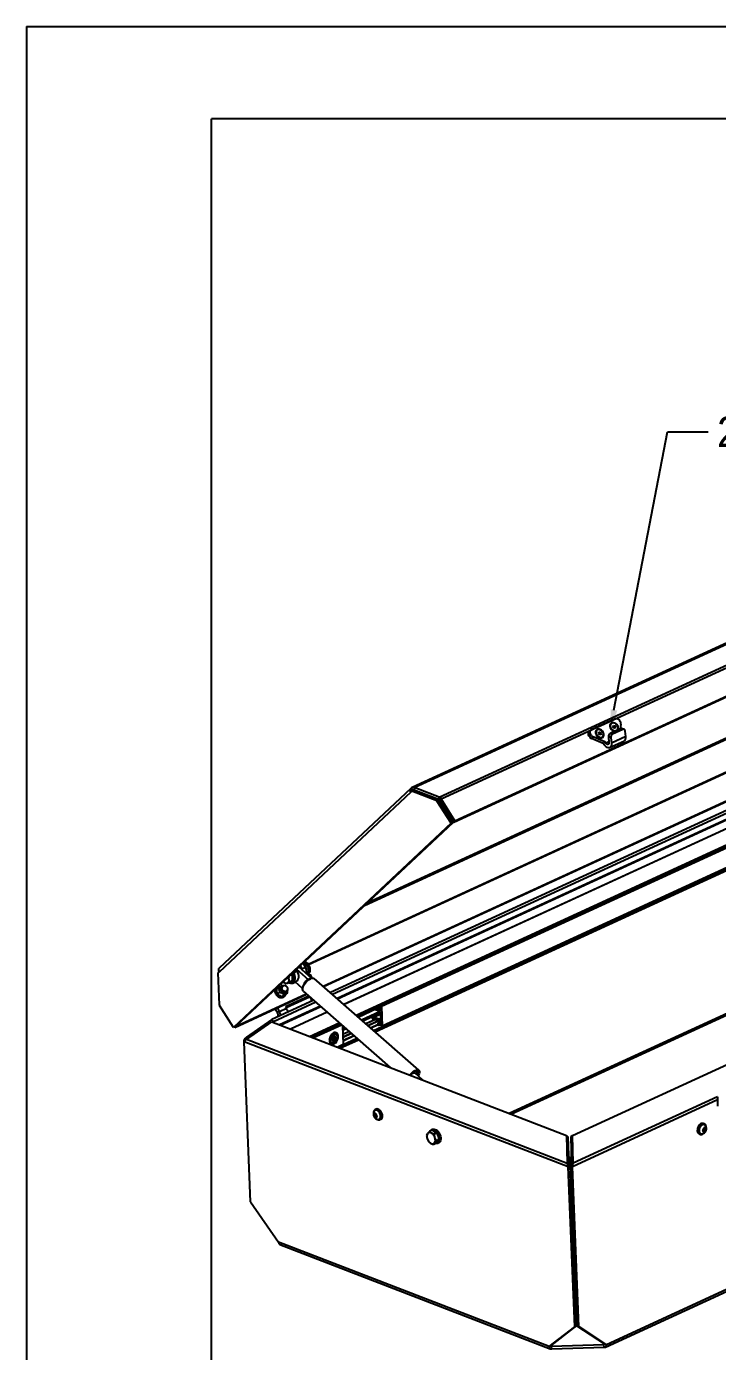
# Model space of a CAD drawing. Extents: x 0 to 7419, y -673 to 3042.
# Drawn here: x 0 to 747, y 1537 to 2970 of the extents above; entities that cross this region are included whole.
import ezdxf
from ezdxf import colors
from ezdxf.entities.mleader import LeaderData, LeaderLine
from ezdxf.math import Vec2, Vec3

# ---------------------------------------------------------------- set-up
doc = ezdxf.new("R2010")
doc.units = 0
doc.header["$LTSCALE"] = 10
doc.layers.get('0').update_dxf_attribs({"linetype": 'CONTINUOUS'})

msp = doc.modelspace()

# ---------------------------------------------------------------- linework, layer by layer
at = {"color": 7, "linetype": 'Continuous'}
for p, q in [((0, 2970), (4200, 2970)), ((0, 2970), (0, 0)), ((4100, 2870), (200, 2870)), ((200, 100), (200, 2870)), ((1958.3, 2855.6), (417, 2147.1)), ((419.2, 2147.1), (1960.6, 2855.6)), ((446.4, 2136.6), (1987.8, 2845.1)), ((448.5, 2134.7), (1989.8, 2843.3)), ((462, 2109.8), (2003.4, 2818.3)), ((463.4, 2111.1), (2004.8, 2819.6)), ((320.7, 1932.3), (1768, 2597.6)), ((321.2, 1931.9), (1766.5, 2596.2)), ((1776.3, 2590.8), (328.7, 1925.3)), ((1777.9, 2588.3), (331.1, 1923.2)), ((1780.5, 2573.1), (343.3, 1912.5)), ((358.2, 1899.4), (1780.8, 2553.4)), ((377.1, 1882.8), (1781.8, 2528.5)), ((1677.1, 2504.7), (384, 1910.3)), ((384.6, 1888.7), (1677.8, 2483.1)), ((1678, 2483.6), (384.8, 1889.2)), ((590.4, 1770.9), (2101.2, 2465.4)), ((636.8, 2221.3), (610.7, 2209.3)), ((626.1, 1542.1), (2111.4, 2224.8)), ((2112.5, 2227.4), (627.3, 1544.6)), ((610.1, 2208.9), (608.3, 2207.2)), ((616.7, 2209), (616.5, 2208.8)), ((618.5, 2205.7), (619.1, 2206.9)), ((619.1, 2206.9), (620.6, 2206.8)), ((619.5, 2205.7), (620.6, 2206.8)), ((620.6, 2206.8), (621.5, 2205.3)), ((642.4, 2210.8), (631.1, 2205.6)), ((632.2, 2216.1), (632, 2215.9)), ((645.1, 2210), (633.8, 2204.8)), ((634, 2213.1), (634.7, 2214.1)), ((634.7, 2211.6), (634, 2213.1)), ((634, 2213), (634.4, 2212.9)), ((634.4, 2212.9), (635.2, 2212.7)), ((634.7, 2214.1), (636.3, 2213.7)), ((636.2, 2211.1), (634.7, 2211.6)), ((635.2, 2212.7), (636.3, 2213.7)), ((635.2, 2212.7), (635.5, 2211.9)), ((635.5, 2211.9), (635.9, 2211.2)), ((636, 2211.2), (637, 2212.2)), ((637, 2212.2), (636.2, 2211.1)), ((636.3, 2213.7), (637, 2212.2)), ((638.8, 2209.1), (638.8, 2209.1)), ((642.2, 2218.3), (641.7, 2219.2)), ((642.9, 2215.6), (642.2, 2210.7)), ((645.1, 2210), (642.4, 2210.8)), ((646.2, 2210.1), (643.5, 2210.9)), ((648.1, 2202.1), (647.5, 2208.2)), ((610, 2204.7), (608.2, 2202.9)), ((608.8, 2202.1), (608.2, 2202.9)), ((608.8, 2202.1), (610.6, 2203.8)), ((610.6, 2203.8), (610, 2204.7)), ((612.9, 2201.8), (611.1, 2200.1)), ((623.8, 2194.8), (611.1, 2200.1)), ((625.6, 2196.5), (612.9, 2201.8)), ((619.5, 2204.3), (618.5, 2205.7)), ((618.6, 2205.8), (618.7, 2205.8)), ((618.7, 2205.8), (618.6, 2205.8)), ((618.7, 2205.8), (619.5, 2205.7)), ((619.5, 2205.7), (620, 2205)), ((621, 2204.1), (619.5, 2204.3)), ((620, 2205), (620.4, 2204.3)), ((620.4, 2204.3), (621.5, 2205.3)), ((620.4, 2204.3), (620.4, 2204.2)), ((621.5, 2205.3), (621, 2204.1)), ((623.1, 2201.8), (623.3, 2202)), ((625.6, 2196.5), (623.8, 2194.8)), ((624.7, 2193.3), (623.8, 2194.8)), ((626.6, 2195), (625.6, 2196.5)), ((632, 2201.1), (629.3, 2201.8)), ((629.3, 2201.8), (629.9, 2195.8)), ((630.7, 2190.2), (646.2, 2197.3)), ((631.1, 2205.6), (633.8, 2204.8)), ((632, 2201.1), (632.7, 2195)), ((648.1, 2202.1), (632.7, 2195)), ((415.6, 2142), (208.3, 1947.6)), ((415.7, 2146.2), (208.4, 1951.8)), ((416.7, 2143), (415.6, 2142)), ((417.9, 2144.1), (416.3, 2146.6)), ((416.7, 2143), (418.8, 2144)), ((443.7, 2132.6), (416.7, 2143)), ((445.8, 2133.5), (418.8, 2144)), ((419.2, 2147.1), (419.4, 2144.4)), ((446.4, 2136.6), (419.2, 2147.1)), ((446.5, 2133.9), (419.4, 2144.4)), ((446.5, 2133.9), (446.4, 2136.6)), ((443.7, 2132.6), (445.8, 2133.5)), ((444.2, 2132.1), (446.4, 2133.1)), ((459.2, 2108.5), (444.2, 2132.1)), ((461.3, 2109.4), (446.4, 2133.1)), ((448.5, 2134.7), (447.1, 2133.4)), ((462, 2109.8), (447.1, 2133.4)), ((463.4, 2111.1), (448.5, 2134.7)), ((459.2, 2108.5), (223.8, 1887.7)), ((461.3, 2109.4), (225.9, 1888.7)), ((459.2, 2108.5), (461.3, 2109.4)), ((463.4, 2111.1), (462, 2109.8)), ((289, 1946.9), (292.8, 1948.7)), ((291.9, 1950.6), (304.6, 1939.5)), ((292.8, 1948.7), (291.9, 1950.6)), ((294.5, 1953.1), (308.1, 1941.1)), ((296, 1954.4), (297.8, 1951)), ((297.8, 1951), (301.6, 1952.8)), ((297.8, 1951), (298.3, 1949.7)), ((301.6, 1952.8), (299.2, 1957.4)), ((303.1, 1955.3), (300.9, 1957)), ((301.4, 1954.5), (301, 1954.7)), ((301.4, 1954.5), (303.1, 1955.3)), ((207.2, 1946.6), (208.3, 1947.6)), ((208.6, 1912.1), (207.2, 1946.6)), ((207.9, 1948.3), (208, 1947.3)), ((277.5, 1937.1), (280, 1935)), ((280, 1935), (281.8, 1935.6)), ((287.1, 1944.8), (284.3, 1943.5)), ((287.3, 1938), (284.4, 1936.6)), ((286.4, 1945.5), (287.1, 1944.8)), ((286.4, 1936.1), (287.5, 1936.6)), ((286.5, 1945.5), (286.7, 1945.2)), ((287.1, 1944.8), (287.2, 1941.4)), ((287.2, 1941.4), (287.3, 1938)), ((287.9, 1935.7), (291.8, 1937.5)), ((289, 1946.9), (288.6, 1947.5)), ((298.6, 1929.8), (290.5, 1936.9)), ((303.4, 1945.3), (304.3, 1946.4)), ((303.6, 1947.5), (305.4, 1948.3)), ((303.8, 1945.7), (304.7, 1946.1)), ((308.1, 1941.1), (304.6, 1939.5)), ((424.3, 1841.4), (311.3, 1940.6)), ((225.2, 1887.7), (303.1, 1923.5)), ((226.6, 1889), (302.6, 1924)), ((270.9, 1930), (270.1, 1929.3)), ((272.6, 1930.8), (270.6, 1929)), ((273.5, 1925.7), (271.5, 1923.8)), ((272.6, 1930.8), (272.9, 1929.8)), ((273.4, 1926.9), (273.5, 1925.7)), ((273.5, 1925.7), (274.6, 1925.2)), ((276.4, 1933), (275.7, 1932.7)), ((277.1, 1932.8), (275.8, 1932.7)), ((276.7, 1932), (276.2, 1931.6)), ((278.3, 1922.7), (276.3, 1920.8)), ((276.9, 1932.8), (276.4, 1933)), ((277.4, 1923.4), (278.3, 1922.7)), ((278.3, 1920.6), (279.1, 1921.3)), ((282.1, 1924.9), (280.2, 1923)), ((305.5, 1921.4), (280.2, 1909.8)), ((280.7, 1909.1), (306.2, 1920.8)), ((281, 1926.4), (281.5, 1926.9)), ((281.5, 1924.6), (282.1, 1924.9)), ((282.1, 1926), (282.3, 1927.3)), ((282.1, 1924.9), (282.1, 1926.1)), ((299.3, 1926.9), (393.4, 1844.2)), ((306.8, 1920.3), (307.5, 1919.2)), ((223.8, 1887.7), (208.8, 1911.4)), ((310.6, 1917), (265.5, 1896.3)), ((313, 1914.9), (267.1, 1893.8)), ((269, 1907.8), (269.4, 1906.9)), ((269.4, 1906.9), (271.3, 1908.7)), ((271.3, 1908.7), (271.2, 1908.9)), ((281.3, 1908.1), (273.5, 1904.5)), ((280.2, 1909.8), (281.3, 1908.1)), ((358.7, 1898.9), (379.4, 1908.4)), ((383, 1904.4), (376.2, 1907)), ((378.1, 1907.9), (378.2, 1907.6)), ((378.8, 1907.9), (378.2, 1907.6)), ((378.2, 1907.6), (378.9, 1907.3)), ((378.9, 1907.3), (378.8, 1908.2)), ((382.8, 1908.2), (379.9, 1906.9)), ((379.9, 1907.8), (379.9, 1906.9)), ((379.9, 1906.9), (382.9, 1905.7)), ((382.8, 1908.9), (380.6, 1909.7)), ((382.4, 1910.5), (382.9, 1910.3)), ((382.9, 1905.7), (382.8, 1908.9)), ((382.9, 1910.8), (382.9, 1910.7)), ((382.9, 1910.3), (382.9, 1910.7)), ((384, 1910.3), (384.8, 1889.2)), ((265.5, 1896.3), (237.9, 1877.1)), ((237.9, 1874.5), (265.5, 1893.6)), ((265.5, 1896.3), (267.1, 1893.8)), ((265.5, 1893.6), (584, 1770.7)), ((267.1, 1893.8), (266.3, 1893.3)), ((272.9, 1905.5), (271, 1903.7)), ((271, 1903.7), (271.6, 1902.8)), ((272.9, 1905.5), (273.5, 1904.5)), ((325.2, 1904.1), (285.5, 1885.9)), ((377.6, 1896.4), (367.1, 1891.6)), ((373.5, 1898.9), (373.5, 1899.2)), ((383, 1903.9), (373.7, 1899.6)), ((374.6, 1898.7), (374.6, 1898.5)), ((375.7, 1898.1), (375.7, 1898.3)), ((383.1, 1902.1), (375.9, 1898.8)), ((376.1, 1896.2), (377.5, 1896.9)), ((376.2, 1898.8), (383.3, 1896.1)), ((377.5, 1896.9), (376.7, 1897.3)), ((377.6, 1896), (377.5, 1896.9)), ((379.3, 1896.3), (378.6, 1896.5)), ((378.6, 1896.5), (378.6, 1895.6)), ((379.3, 1895.3), (379.3, 1896.3)), ((380.2, 1894.4), (382, 1895.2)), ((383.4, 1894.2), (380.2, 1892.8)), ((380.3, 1890.9), (380.2, 1892.8)), ((380.2, 1892.8), (383.5, 1891.5)), ((383.4, 1894.7), (380.4, 1895.8)), ((380.4, 1895.8), (380.4, 1894.9)), ((383.3, 1896.1), (383, 1904.4)), ((383.5, 1891.5), (383.4, 1894.7)), ((225.9, 1888.7), (223.8, 1887.7)), ((224.8, 1888.2), (225.2, 1887.7)), ((226.6, 1889), (225.2, 1887.7)), ((226.5, 1889.3), (226.6, 1889)), ((237.9, 1877.1), (239.1, 1875.3)), ((309, 1876.8), (340.1, 1891.1)), ((309.8, 1876.5), (340.6, 1890.6)), ((330.2, 1879.8), (329.3, 1878.8)), ((330, 1879.7), (329.6, 1879.6)), ((331.5, 1877.8), (331.7, 1877.7)), ((332.3, 1877.7), (333.6, 1877.2)), ((334.3, 1881.1), (334.1, 1881.2)), ((341.8, 1889.5), (342.6, 1869.5)), ((349, 1883.2), (342.2, 1880.1)), ((381.1, 1890), (382.2, 1890.5)), ((383.7, 1889.9), (381.3, 1890.9)), ((381.3, 1890.9), (381.3, 1890.5)), ((383.8, 1889.6), (383.7, 1889.9)), ((236.7, 1873.5), (235.3, 1874.1)), ((235.4, 1872.3), (235.3, 1874.1)), ((586, 1736.9), (235.3, 1872.2)), ((242.2, 1699.2), (235.3, 1872.2)), ((584.9, 1740.6), (237.9, 1874.5)), ((328, 1874.4), (327.9, 1874.5)), ((328, 1875.6), (328, 1874.3)), ((330, 1870.7), (330.2, 1870.6)), ((330.7, 1874.6), (330.4, 1874.7)), ((332.6, 1874.1), (331.3, 1874.6)), ((331.3, 1873.2), (331.4, 1873.2)), ((332.3, 1875.1), (332.2, 1875.3)), ((332.2, 1875.3), (333.4, 1874.8)), ((333.9, 1876.1), (332.7, 1876.6)), ((336, 1866.4), (342.6, 1869.5)), ((339, 1865.2), (359, 1874.4)), ((428.8, 1830.6), (419.9, 1838.4)), ((747.3, 1812.7), (747.3, 1802.7)), ((375.8, 1792), (375.9, 1794)), ((377.2, 1792.7), (375.8, 1792)), ((377.1, 1790.3), (375.8, 1792)), ((375.9, 1794), (377.3, 1794.3)), ((378.2, 1799.3), (377.1, 1798.8)), ((377.4, 1798.1), (377.1, 1798)), ((377.2, 1792.7), (377.3, 1793.7)), ((377.9, 1791.8), (377.2, 1792.7)), ((377.3, 1794.3), (378.7, 1792.5)), ((377.3, 1793.7), (377.3, 1794.3)), ((378.6, 1790.9), (377.9, 1791.8)), ((378.7, 1792.5), (378.6, 1790.5)), ((378.6, 1790.9), (377.1, 1790.3)), ((378.6, 1790.5), (377.1, 1790.3)), ((378.6, 1790.9), (378.6, 1790.9)), ((381.5, 1788.4), (381.8, 1788.6)), ((382.1, 1787.9), (383.2, 1788.4)), ((439.1, 1777.3), (438, 1776.8)), ((731.6, 1776.1), (732.4, 1778.3)), ((733, 1783.3), (731.9, 1783.7)), ((732.4, 1778.3), (734, 1778.9)), ((733, 1776.9), (732.6, 1775.8)), ((733, 1782.5), (732.8, 1782.6)), ((733.4, 1778), (733, 1776.9)), ((733.1, 1778.5), (733.4, 1778)), ((733.4, 1778), (734.8, 1777.4)), ((734, 1778.9), (734.8, 1777.4)), ((734.8, 1777.4), (734, 1775.2)), ((435.7, 1775), (433.8, 1772.8)), ((435, 1763.8), (437.2, 1762.2)), ((438.6, 1776.4), (435.7, 1775)), ((441, 1772.1), (438, 1773.4)), ((438.6, 1776.4), (441.3, 1774.9)), ((440.3, 1760.9), (441.4, 1762.8)), ((443.9, 1773.5), (441, 1772.1)), ((441.3, 1774.9), (443.9, 1773.5)), ((444.7, 1764.3), (443.2, 1762.2)), ((446.2, 1766.4), (443.3, 1765.1)), ((443.9, 1773.5), (445.1, 1769.9)), ((446.2, 1766.4), (444.7, 1764.3)), ((444.7, 1762.2), (445.8, 1762.8)), ((445.1, 1769.9), (446.2, 1766.4)), ((584, 1770.7), (584.9, 1740.6)), ((584, 1770.7), (585.6, 1769.5)), ((585.6, 1769.5), (586.5, 1739.4)), ((589, 1769.6), (590.4, 1770.9)), ((589.8, 1739.5), (589, 1769.6)), ((591.3, 1740.8), (590.4, 1770.9)), ((727.6, 1772.5), (728.7, 1772.1)), ((729, 1772.8), (729.3, 1772.7)), ((732.4, 1774.6), (731.6, 1776.1)), ((732.6, 1775.8), (731.9, 1775.6)), ((734, 1775.2), (732.4, 1774.6)), ((732.6, 1775.8), (734, 1775.2)), ((443.2, 1762.2), (440.3, 1760.9)), ((584.9, 1740.6), (586.5, 1739.4)), ((588.1, 1737.9), (586, 1736.9)), ((592.9, 1564), (586, 1736.9)), ((588.3, 1746.5), (586.2, 1747.4)), ((586.5, 1739.4), (588.1, 1737.9)), ((595, 1564.9), (588.1, 1737.9)), ((588.2, 1737.9), (589.8, 1739.5)), ((588.2, 1737.9), (590.4, 1737.1)), ((595.1, 1565.1), (588.2, 1737.9)), ((589.6, 1747.1), (588.3, 1746.5)), ((588.4, 1738.1), (588.3, 1746.5)), ((591.3, 1740.8), (589.8, 1739.5)), ((597.3, 1564.3), (590.4, 1737.1)), ((588.5, 1729.1), (588.5, 1730.6)), ((589.6, 1702.1), (588.6, 1728.4)), ((242.2, 1699.2), (272.7, 1655.3)), ((589.6, 1701.9), (589.6, 1701.9)), ((589.6, 1701.9), (589.7, 1701.9)), ((565.1, 1542.5), (272.7, 1655.3)), ((274.1, 1652.9), (566.5, 1540.1)), ((565.1, 1542.5), (592.9, 1564)), ((567.2, 1543.5), (595, 1564.9)), ((592.9, 1564), (595, 1564.9)), ((597.3, 1564.3), (595.1, 1565.1)), ((595.1, 1565.1), (625.1, 1545.5)), ((597.3, 1564.3), (627.3, 1544.6)), ((565.1, 1542.5), (567.2, 1543.5)), ((567.9, 1542.9), (624.5, 1544.8)), ((568, 1540.2), (567.9, 1542.9)), ((568, 1540.2), (624.6, 1542.1)), ((624.6, 1542.1), (624.5, 1544.8)), ((627.3, 1544.6), (625.1, 1545.5))]:
    msp.add_line(p, q, dxfattribs=at)
at = {"color": 8, "linetype": 'Continuous'}
for p, q in [((365.4, 2019.5), (1735.1, 2649.1)), ((368.4, 2022.3), (1734.2, 2650.1)), ((304.5, 1956.2), (1752.8, 2621.9)), ((305, 1955.6), (1753, 2621.2)), ((1778.5, 2582.1), (335.9, 1919)), ((336.3, 1918.7), (1780.1, 2582.4)), ((1780.5, 2573), (343.4, 1912.4)), ((356.4, 1901), (1780.7, 2555.7)), ((1780.7, 2555), (357, 1900.5)), ((358, 1899.6), (1780.8, 2553.6)), ((375.4, 1884.3), (1776.5, 2528.4)), ((1779.5, 2529), (375.9, 1883.8)), ((377, 1882.9), (1781.8, 2528.7)), ((1759.6, 2363.5), (522, 1794.6)), ((523.8, 1793.9), (1760.4, 2362.3)), ((629.9, 2196.6), (626.6, 2195)), ((417.9, 2144.1), (417.6, 2143.9)), ((417.9, 2144.1), (418.6, 2144.5)), ((317.8, 1910.7), (273.8, 1890.4)), ((274.3, 1890.2), (318.2, 1910.3)), ((358.5, 1899.2), (381.1, 1909.6)), ((382.5, 1909), (379.9, 1907.8)), ((325.3, 1904.1), (285.6, 1885.8)), ((306.2, 1877.9), (338.3, 1892.7)), ((338.9, 1892.2), (307.1, 1877.6)), ((308.7, 1876.9), (339.9, 1891.3)), ((362.2, 1895.9), (381.7, 1904.9)), ((373.5, 1898.8), (363.9, 1894.4)), ((377.6, 1896.3), (367.2, 1891.5)), ((369, 1889.9), (379.7, 1894.8)), ((382.2, 1895.1), (369.6, 1889.4)), ((383, 1902.6), (374.6, 1898.7)), ((383, 1902.4), (374.6, 1898.5)), ((383.1, 1902), (376.2, 1898.8)), ((379.3, 1895.9), (378.6, 1895.6)), ((381.5, 1895.4), (380.4, 1894.9)), ((331.6, 1877.7), (331.5, 1877.8)), ((333.3, 1878), (332.7, 1878.3)), ((342, 1886.6), (344.1, 1887.6)), ((345.8, 1886.1), (342.1, 1884.3)), ((349.1, 1883.2), (342.2, 1880)), ((342.3, 1877.6), (350.9, 1881.6)), ((351.5, 1881), (342.4, 1876.8)), ((342.5, 1873.8), (353.9, 1879)), ((354.5, 1878.4), (342.5, 1872.9)), ((372, 1887.3), (380.3, 1891.1)), ((380.5, 1890.4), (372.6, 1886.8)), ((381.8, 1890.7), (381.3, 1890.5)), ((330.4, 1874.7), (330.6, 1874.6)), ((330.8, 1874.5), (330.9, 1874.6)), ((331.1, 1873.8), (331.8, 1873.5)), ((336.2, 1866.3), (357.2, 1876)), ((357.8, 1875.5), (337.1, 1866)), ((338.7, 1865.3), (358.9, 1874.6)), ((747.3, 1809.3), (590.4, 1737.1)), ((747.3, 1812.6), (591.3, 1740.8)), ((588.3, 1746.5), (586.2, 1747.3)), ((589.6, 1747), (588.3, 1746.5)), ((588.5, 1729.2), (588.5, 1729.1)), ((588.5, 1729.1), (588.6, 1729.2)), ((588.6, 1728.4), (588.5, 1728.4)), ((588.6, 1728.4), (588.6, 1728.4)), ((589.6, 1702.1), (589.6, 1702.1)), ((589.6, 1702.1), (589.7, 1702.1)), ((567.9, 1542.9), (567.3, 1543.2)), ((625.1, 1545.1), (624.5, 1544.8))]:
    msp.add_line(p, q, dxfattribs=at)
at = {"color": 7, "linetype": 'Continuous', "flags": 128}
for points in [[(623.6, 2207.1), (622.8, 2208.2), (621.8, 2209.1), (620.6, 2209.7), (619.4, 2210.1), (618.3, 2210.1), (617.2, 2209.8), (616.4, 2209.2), (615.8, 2208.4), (615.4, 2207.3), (615.4, 2206.2), (615.7, 2205), (616.3, 2203.8), (617.1, 2202.7), (618.2, 2201.8), (619.3, 2201.2), (620.5, 2200.9), (621.7, 2200.8), (622.7, 2201.1), (623.6, 2201.7), (624.2, 2202.5), (624.5, 2203.6), (624.5, 2204.8), (624.2, 2206), (623.6, 2207.1)], [(616.5, 2208.8), (616.3, 2208.6), (615.8, 2207.7), (615.6, 2206.7), (615.7, 2205.5), (616.1, 2204.3), (616.7, 2203.2), (617.7, 2202.3), (618.7, 2201.6), (619.9, 2201.1), (621, 2201), (622.1, 2201.2), (622.9, 2201.7), (623.1, 2201.8)], [(619.4, 2209.8), (618.3, 2209.8), (617.3, 2209.4), (616.5, 2208.8), (616, 2207.9), (615.8, 2206.9), (615.9, 2205.7), (616.3, 2204.6), (617, 2203.5), (617.9, 2202.5), (619, 2201.8), (620.1, 2201.3), (621.2, 2201.2), (622.3, 2201.4), (623.2, 2201.9), (623.8, 2202.6), (624.2, 2203.6), (624.2, 2204.7), (624, 2205.9), (623.4, 2207), (622.6, 2208.1), (621.6, 2208.9), (620.5, 2209.5), (619.4, 2209.8)], [(639.1, 2214.3), (638.3, 2215.3), (637.2, 2216.2), (636.1, 2216.8), (634.9, 2217.2), (633.7, 2217.2), (632.7, 2216.9), (631.8, 2216.3), (631.2, 2215.5), (630.9, 2214.5), (630.9, 2213.3), (631.2, 2212.1), (631.8, 2210.9), (632.6, 2209.8), (633.6, 2209), (634.8, 2208.3), (636, 2208), (636.3, 2207.9)], [(632, 2215.9), (631.6, 2215.5), (631.2, 2214.6), (631, 2213.5), (631.2, 2212.4), (631.7, 2211.2), (632.4, 2210.1), (633.3, 2209.2), (634.4, 2208.6), (635.6, 2208.2), (636.6, 2208.1)], [(631.9, 2215.8), (631.4, 2214.8), (631.2, 2213.8), (631.4, 2212.6), (631.9, 2211.4), (632.6, 2210.4), (633.6, 2209.5), (634.7, 2208.8), (635.8, 2208.4), (636.9, 2208.3), (637.1, 2208.3)], [(638.8, 2209.1), (638.8, 2209.1), (639.4, 2209.9), (639.7, 2210.9), (639.7, 2212.1), (639.4, 2213.2), (638.8, 2214.4), (637.9, 2215.4), (636.9, 2216.2), (635.7, 2216.7), (634.6, 2216.9), (633.5, 2216.8), (632.6, 2216.4), (631.9, 2215.8), (631.9, 2215.8)], [(647.5, 2208.2), (647.4, 2208.7), (647.2, 2209.2), (647, 2209.6), (646.7, 2209.9), (646.3, 2210.1), (645.9, 2210.2), (645.5, 2210.1), (645.1, 2210)], [(632.7, 2195), (632.7, 2193.6), (632.4, 2192.2), (631.9, 2191.2), (631.1, 2190.4), (630.2, 2190), (629.1, 2190), (627.9, 2190.3), (626.8, 2191), (625.7, 2192.1), (624.7, 2193.3)], [(629.9, 2195.8), (629.9, 2195), (629.7, 2194.3), (629.4, 2193.9), (628.9, 2193.6), (628.3, 2193.6), (627.7, 2193.9), (627.1, 2194.4), (626.6, 2195)], [(291.8, 1937.5), (291.8, 1937.5), (292.8, 1938.1), (293.5, 1939.1), (294.1, 1940.4), (294.4, 1941.9), (294.4, 1943.5), (294.1, 1945.3), (293.6, 1947), (292.8, 1948.7)], [(300.9, 1957), (300.7, 1957.1), (299.4, 1957.6)], [(304.7, 1946.2), (305.1, 1946.4), (305.9, 1947.1), (306.4, 1947.9), (306.8, 1949), (306.9, 1950.3), (306.8, 1951.6), (306.4, 1952.9), (306.2, 1953.6), (305.5, 1954.9), (304.7, 1956), (303.8, 1957), (302.7, 1957.7), (301.5, 1958.1), (300.5, 1958.2), (299.9, 1958.1)], [(303.1, 1955.3), (303.6, 1954.5), (304.7, 1952)], [(304.7, 1952), (305, 1951), (305.4, 1948.3)], [(281.8, 1935.6), (282, 1935.7), (284.4, 1936.6)], [(283.2, 1936.1), (284, 1935.9), (285.2, 1935.8), (286.3, 1936), (287.2, 1936.6), (287.9, 1937.5), (288.4, 1938.7), (288.7, 1940.1), (288.7, 1941.6), (288.4, 1943.3), (287.9, 1944.9), (287.2, 1946.2)], [(283.9, 1939.8), (284.1, 1942.6), (284.2, 1943.4)], [(284.4, 1936.6), (284, 1939), (283.9, 1939.8)], [(284.1, 1935.9), (284.2, 1935.8), (285.5, 1935.4), (286.8, 1935.4), (287.9, 1935.7), (288.9, 1936.3), (289.7, 1937.3), (290.2, 1938.6), (290.5, 1940.1), (290.5, 1941.7), (290.2, 1943.5), (289.7, 1945.2), (289, 1946.9)], [(287.1, 1944.2), (287.5, 1943), (287.6, 1941.6)], [(287.6, 1941.6), (287.6, 1940.2), (287.3, 1939.2)], [(287.5, 1936.6), (288.3, 1937.1), (289, 1938), (289.5, 1939.2), (289.8, 1940.6), (289.8, 1942.2), (289.5, 1943.8), (289, 1945.4), (288.2, 1947), (288.2, 1947.1)], [(299.3, 1926.9), (299, 1927.2), (298.7, 1927.9), (298.5, 1928.9), (298.7, 1930.2), (299.1, 1931.5), (299.8, 1933), (300.7, 1934.5), (301.8, 1935.9), (303, 1937.3), (304.3, 1938.5), (305.7, 1939.5), (307, 1940.3), (308.3, 1940.9), (309.5, 1941.1), (310.4, 1941), (311.2, 1940.7), (311.3, 1940.6)], [(304.3, 1946.4), (304.4, 1946.5), (305.4, 1948.3)], [(309.3, 1941.1), (307.1, 1940.6), (306.8, 1940.5)], [(278.3, 1920.6), (277.7, 1920.1), (276.6, 1919.7), (275.3, 1919.6), (274, 1919.8), (272.7, 1920.4), (271.5, 1921.3), (270.5, 1922.4), (269.7, 1923.6), (269.2, 1925), (269, 1926.3), (269.1, 1927.5), (269.6, 1928.6), (270.1, 1929.3)], [(278.5, 1920.8), (277.3, 1920.4), (276.1, 1920.3), (274.8, 1920.6), (273.5, 1921.1), (272.3, 1922), (271.2, 1923.1), (270.4, 1924.3), (269.9, 1925.7), (269.7, 1927), (269.9, 1928.2), (270.3, 1929.3), (271.1, 1930.2), (272.1, 1930.8), (272.8, 1931)], [(271.5, 1923.8), (270.8, 1926.4), (270.6, 1929)], [(276.3, 1920.8), (273.5, 1922.2), (271.5, 1923.8)], [(273.5, 1931.4), (273.1, 1931.2), (272.6, 1930.8)], [(281, 1926.4), (280.8, 1926.3), (280, 1925.9), (279, 1925.9), (278, 1926.2), (277, 1926.8), (276.2, 1927.7)], [(278.3, 1922.7), (278.9, 1923), (279.2, 1923.3)], [(374.6, 1898.7), (374.5, 1899), (374.4, 1899.3), (374.2, 1899.5), (374, 1899.6), (373.8, 1899.7), (373.7, 1899.6), (373.6, 1899.4), (373.5, 1899.2)], [(373.5, 1898.9), (373.7, 1898.1), (374, 1897.4), (374.5, 1896.7), (375.1, 1896.3), (375.6, 1896.1), (376.1, 1896.3), (376.5, 1896.6), (376.7, 1897.3)], [(374.6, 1898.5), (374.7, 1898.2), (374.8, 1897.9), (375, 1897.7), (375.2, 1897.6), (375.4, 1897.6), (375.5, 1897.6), (375.6, 1897.8), (375.7, 1898.1)], [(376.2, 1898.8), (376.1, 1898.8), (376, 1898.8), (375.9, 1898.8), (375.8, 1898.8), (375.7, 1898.7), (375.7, 1898.6), (375.7, 1898.5), (375.7, 1898.3)], [(377.6, 1896), (377.6, 1895.7), (377.6, 1895.6)], [(378.6, 1895.3), (378.6, 1895.3), (378.6, 1895.6)], [(379.3, 1895.3), (379.4, 1895), (379.4, 1895)], [(380.1, 1894.4), (380.1, 1894.4), (380.3, 1894.5), (380.4, 1894.6), (380.4, 1894.9)], [(237.9, 1877.1), (236.4, 1875.8), (235.3, 1874.1)], [(337.1, 1878), (336.9, 1879.3), (336.5, 1880.5), (335.8, 1881.4), (335, 1882), (334, 1882.3), (333, 1882.2), (331.9, 1881.8), (330.8, 1881), (329.8, 1880), (329, 1878.7), (328.3, 1877.3), (327.8, 1875.8), (327.6, 1874.4), (327.7, 1872.9), (328, 1871.7), (328.6, 1870.6), (329.3, 1869.9), (330.2, 1869.4), (331.2, 1869.4), (332.3, 1869.6), (333.4, 1870.2), (334.5, 1871.1), (335.4, 1872.2), (336.1, 1873.6), (336.7, 1875), (337, 1876.5), (337.1, 1878)], [(328.5, 1874), (328.7, 1876), (329, 1877), (329.5, 1878.1), (330.1, 1879), (330.8, 1879.8), (332.2, 1880.8), (333.6, 1881.1), (334.3, 1880.9), (335, 1880.6), (335.5, 1880), (335.9, 1879.3), (336.2, 1877.6)], [(329.4, 1879.5), (329.6, 1879.6), (329.9, 1879.6)], [(330.2, 1879.9), (329.6, 1879.6), (329.5, 1879.5)], [(329.9, 1879.7), (329.8, 1879.7), (329.8, 1879.7)], [(332.5, 1873.2), (333.2, 1873.7), (333.8, 1874.5), (334.2, 1875.5), (334.4, 1876.5), (334.3, 1877.4), (333.9, 1878.1), (333.3, 1878.5), (332.6, 1878.5), (331.9, 1878.2), (331.2, 1877.5), (330.7, 1876.6), (330.4, 1875.6), (330.4, 1874.7), (330.6, 1873.8), (331.1, 1873.3), (331.7, 1873.1), (332.5, 1873.2)], [(336.2, 1877.6), (336, 1875.6), (335.7, 1874.6), (335.2, 1873.5), (334.6, 1872.6), (334, 1871.8), (332.6, 1870.8), (331.1, 1870.5), (330.4, 1870.7), (330.4, 1870.7)], [(331, 1877.1), (331, 1877.1), (331, 1876.9)], [(331.6, 1877.7), (331.6, 1877.8), (331.5, 1877.8)], [(332.6, 1878.2), (332.4, 1878), (332.1, 1877.8), (332, 1877.7), (331.8, 1877.7), (331.7, 1877.7), (331.6, 1877.7)], [(332.6, 1877.6), (332.4, 1877.6), (332.3, 1877.6)], [(332.4, 1873.3), (333.1, 1873.8), (333.7, 1874.5), (334.2, 1875.5), (334.3, 1876.5), (334.2, 1877.4), (333.9, 1878.1), (333.3, 1878.5)], [(333.3, 1878), (333.4, 1878.2), (333.4, 1878.3), (333.3, 1878.4), (333.2, 1878.5), (333.1, 1878.5), (333, 1878.4), (332.8, 1878.4), (332.7, 1878.2), (332.6, 1878.2)], [(333.9, 1877.1), (333.6, 1877.2), (333.3, 1877.3), (333.2, 1877.5), (333.2, 1877.7), (333.3, 1878), (333.3, 1878)], [(333.9, 1877.1), (334, 1877.1), (334.2, 1877), (334.3, 1876.9), (334.3, 1876.7), (334.3, 1876.6), (334.2, 1876.4), (334.1, 1876.3), (333.9, 1876.2), (333.9, 1876.1)], [(334.3, 1881.1), (335, 1880.7), (335.5, 1880.1)], [(336.2, 1878.1), (336.1, 1879), (336, 1879.2)], [(380.3, 1890.9), (380.3, 1890.7), (380.5, 1890.4), (380.6, 1890.2), (380.8, 1890), (381, 1890), (381.2, 1890.1), (381.3, 1890.3), (381.3, 1890.5)], [(383.8, 1889.6), (383.8, 1889.3), (383.9, 1889), (384.1, 1888.8), (384.3, 1888.7), (384.5, 1888.7), (384.7, 1888.8), (384.8, 1888.9), (384.8, 1889.2)], [(235.3, 1872.2), (236.4, 1873.4), (237.9, 1874.5)], [(327.7, 1875), (328, 1874.4), (328, 1874.2)], [(327.8, 1874.8), (328, 1874.6), (328.1, 1874.5)], [(330.5, 1875.6), (330.5, 1875.5), (330.4, 1875.4)], [(330.4, 1874.7), (330.4, 1874.7), (330.5, 1874.6), (330.6, 1874.6)], [(330.6, 1874.6), (330.7, 1874.6), (330.8, 1874.5), (331, 1874.3), (331, 1874.1), (331.1, 1874), (331.1, 1873.7)], [(331.1, 1873.7), (331.2, 1873.5), (331.2, 1873.3), (331.3, 1873.2), (331.4, 1873.2), (331.6, 1873.2), (331.7, 1873.2), (331.7, 1873.4), (331.8, 1873.5)], [(331.6, 1874.5), (331.4, 1874.6), (331.3, 1874.6)], [(331.3, 1873.2), (331.7, 1873.1), (332.4, 1873.3)], [(331.6, 1874.5), (331.4, 1874.5), (331.4, 1874.5)], [(331.6, 1874.5), (331.7, 1874.4), (331.9, 1874.4), (332, 1874.5), (332.2, 1874.6), (332.2, 1874.7), (332.3, 1874.9), (332.3, 1875.1), (332.2, 1875.2)], [(332.8, 1874), (333, 1873.9), (333.1, 1873.9), (333.3, 1874), (333.4, 1874.1), (333.5, 1874.2), (333.5, 1874.4), (333.5, 1874.6), (333.5, 1874.6), (333.4, 1874.8)], [(414.4, 1836.2), (414.8, 1836.7), (416, 1838), (417.4, 1839.3), (418.7, 1840.3), (420.1, 1841.1), (421.3, 1841.6), (422.5, 1841.9), (423.5, 1841.8), (424.2, 1841.4), (424.7, 1840.8), (425, 1839.9), (425, 1838.8), (424.7, 1837.5)], [(422.9, 1835.8), (423.2, 1836.8), (423.4, 1837.9), (423.4, 1838.8), (423.1, 1839.5), (422.6, 1840), (421.9, 1840.2), (421, 1840.1), (419.9, 1839.7), (418.8, 1839.1), (417.6, 1838.2), (416.5, 1837.2), (415.4, 1836), (415.3, 1835.8)], [(415.3, 1835.8), (415.5, 1836), (415.6, 1836.2)], [(416.3, 1837), (417.1, 1837.7), (418, 1838.3), (418.8, 1838.6), (419.5, 1838.6), (419.9, 1838.4)], [(424.7, 1837.5), (424.1, 1836), (423.7, 1835.1)], [(383.8, 1791.1), (383.7, 1792.5), (383.4, 1793.9), (382.8, 1795.3), (382.1, 1796.6), (381.1, 1797.6), (380.1, 1798.4), (379, 1798.9), (378, 1799), (377, 1798.8), (376.3, 1798.2), (375.7, 1797.3), (375.4, 1796.2), (375.3, 1795.3)], [(379.1, 1791.3), (379, 1792.2), (378.7, 1793.1), (378.2, 1793.9), (377.5, 1794.5), (376.8, 1794.7), (376.2, 1794.7), (375.7, 1794.3), (375.4, 1793.6), (375.4, 1792.8), (375.6, 1791.9), (376, 1791), (376.6, 1790.3), (377.3, 1789.9), (378, 1789.8), (378.5, 1790), (378.9, 1790.5), (379.1, 1791.3)], [(383, 1791.3), (382.9, 1792.5), (382.6, 1793.8), (382.1, 1795.1), (381.3, 1796.2), (380.5, 1797.1), (379.5, 1797.8), (378.5, 1798.1), (377.6, 1798.1), (376.8, 1797.8), (376.2, 1797.3)], [(383.3, 1791.4), (383.2, 1792.6), (382.9, 1793.9), (382.4, 1795.2), (381.6, 1796.3), (380.7, 1797.2), (379.8, 1797.9), (378.8, 1798.3), (377.9, 1798.3), (377.4, 1798.1)], [(384.9, 1791.6), (384.9, 1793), (384.5, 1794.4), (384, 1795.8), (383.2, 1797.1), (382.2, 1798.1), (381.2, 1798.9), (380.1, 1799.4), (379.1, 1799.5), (378.2, 1799.3)], [(378.3, 1788.8), (378.5, 1788.6), (379.6, 1788), (380.6, 1787.7), (381.6, 1787.7), (382.5, 1788.1), (383.2, 1788.9), (383.6, 1789.9), (383.8, 1791.1)], [(436.5, 1775.4), (436.7, 1775.7), (437.5, 1776.5), (438.5, 1777), (439.6, 1777.1), (440.8, 1776.8), (442.1, 1776.2), (443.3, 1775.3), (444.4, 1774.2), (445.3, 1772.8), (446.1, 1771.2), (446.7, 1769.6), (447, 1768), (447, 1766.4), (446.8, 1765), (446.3, 1763.8), (445.6, 1762.9), (444.7, 1762.2), (443.6, 1762), (442.6, 1762)], [(439.1, 1777.3), (439.6, 1777.5), (440.8, 1777.6), (442, 1777.3), (443.2, 1776.8), (444.4, 1775.9), (445.5, 1774.7), (446.5, 1773.3), (447.2, 1771.8), (447.8, 1770.1), (448.1, 1768.5), (448.1, 1766.9), (447.9, 1765.5), (447.4, 1764.3), (446.7, 1763.4), (445.8, 1762.8), (445.8, 1762.8)], [(731.9, 1783.7), (731.1, 1783.9), (730.1, 1783.7), (729, 1783.3), (728, 1782.5), (727.1, 1781.4), (726.4, 1780.1), (725.8, 1778.7), (725.6, 1777.2), (725.5, 1775.9), (725.8, 1774.6), (726.3, 1773.6), (727, 1772.8), (727.6, 1772.5)], [(735.1, 1779.7), (735, 1780.6), (734.6, 1781.7), (734, 1782.6), (733.2, 1783.2), (732.2, 1783.4), (731.2, 1783.3), (730.1, 1782.8), (729.1, 1782), (728.2, 1780.9), (727.5, 1779.7), (727, 1778.3), (726.7, 1776.8), (726.7, 1775.4), (726.9, 1774.2), (727.4, 1773.1), (728.1, 1772.4), (729, 1772), (730, 1771.9), (731.1, 1772.2), (732.1, 1772.9), (732.6, 1773.3)], [(732.8, 1782.6), (732.7, 1782.6), (731.8, 1782.7), (730.9, 1782.5), (729.9, 1782), (729, 1781.1), (728.2, 1780), (727.7, 1778.8), (727.3, 1777.5), (727.2, 1776.2), (727.3, 1775), (727.7, 1774), (728.3, 1773.2), (729, 1772.8)], [(734, 1781.8), (733.7, 1782), (733, 1782.5), (732.1, 1782.6), (731.1, 1782.4), (730.2, 1781.8), (729.3, 1781), (728.5, 1779.9), (727.9, 1778.7), (727.6, 1777.4), (727.4, 1776.1), (727.6, 1774.9), (727.9, 1773.9), (728.5, 1773.1), (729.3, 1772.6), (730.2, 1772.5), (730.4, 1772.5)], [(734.8, 1776.2), (735, 1777.1), (735, 1778), (734.7, 1778.7), (734.3, 1779.2), (733.7, 1779.3), (733, 1779.1), (732.3, 1778.5), (731.8, 1777.8), (731.5, 1776.9), (731.4, 1776), (731.5, 1775.1), (731.9, 1774.6), (732.4, 1774.3), (733.1, 1774.3), (733.8, 1774.7), (734.4, 1775.3), (734.8, 1776.2)], [(433.8, 1772.8), (433.7, 1772.6), (432.7, 1770.9)], [(432.7, 1770.9), (433.2, 1768.1), (433.4, 1767.2)], [(433.4, 1767.2), (434.6, 1764.5), (435, 1763.8)], [(438, 1773.4), (437.8, 1773.5), (435.7, 1775)], [(441.8, 1768.4), (441.5, 1769.3), (441, 1772.1)], [(441.4, 1762.8), (441.5, 1762.9), (443.3, 1765.1)], [(443.3, 1765.1), (442.9, 1765.8), (441.8, 1768.4)], [(437.2, 1762.2), (437.4, 1762.1), (440.3, 1760.9)], [(584.9, 1740.6), (585.2, 1738.8), (586, 1736.9)], [(590.4, 1737.1), (591, 1739), (591.3, 1740.8)], [(565.1, 1542.5), (565.2, 1541.8), (565.4, 1541.2), (565.6, 1540.7), (566, 1540.3), (566.5, 1540.1), (567, 1540), (567.5, 1540), (568, 1540.2)], [(567.2, 1543.5), (567.2, 1543.3), (567.3, 1543.2), (567.3, 1543), (567.4, 1543), (567.5, 1542.9), (567.7, 1542.9), (567.8, 1542.9), (567.9, 1542.9)], [(624.5, 1544.8), (624.6, 1544.8), (624.7, 1544.8), (624.9, 1544.8), (625, 1544.9), (625, 1545), (625.1, 1545.1), (625.1, 1545.3), (625.1, 1545.5)], [(624.6, 1542.1), (625.1, 1542), (625.7, 1542), (626.1, 1542.1), (626.5, 1542.4), (626.9, 1542.8), (627.1, 1543.3), (627.2, 1543.9), (627.3, 1544.6)]]:
    msp.add_lwpolyline(points, dxfattribs=at)
at = {"color": 8, "linetype": 'Continuous', "flags": 128}
for points in [[(300, 1958.2), (300.7, 1958.2), (301.8, 1957.9), (302.9, 1957.3), (303.9, 1956.4), (304.8, 1955.3), (305.6, 1954), (306.1, 1952.7)], [(306.1, 1952.7), (306.5, 1951.2), (306.6, 1949.8), (306.4, 1948.6), (306, 1947.5), (305.4, 1946.7), (304.7, 1946.1)], [(275.9, 1927.5), (275.3, 1928.5), (275, 1929.6), (275.1, 1930.6), (275.4, 1931.5), (276, 1932.2), (276.9, 1932.6), (277.6, 1932.6)], [(282.2, 1927.8), (282, 1926.9), (281.5, 1926.1), (280.7, 1925.6), (279.8, 1925.4), (278.7, 1925.5), (277.7, 1925.9), (276.7, 1926.6), (275.9, 1927.5)], [(281.5, 1926.9), (281.3, 1926.7), (280.4, 1926.4), (279.5, 1926.3), (278.5, 1926.7), (277.5, 1927.3), (276.7, 1928.1)], [(330.2, 1870.6), (329.9, 1870.7), (329.2, 1871.4), (328.6, 1872.3), (328.3, 1873.4), (328.3, 1874.7), (328.5, 1876), (328.9, 1877.4), (329.6, 1878.6), (330.4, 1879.7), (331.3, 1880.5), (332.3, 1881.1), (333.3, 1881.3), (334.2, 1881.2), (334.3, 1881.1)], [(329.3, 1879.4), (329.7, 1879.5), (330, 1879.6)], [(332.3, 1877.6), (332.1, 1877.7), (332.1, 1877.8)], [(333.1, 1877.2), (333.1, 1877.4), (333, 1877.5)], [(328, 1874.6), (327.9, 1874.7), (327.7, 1875.2)], [(331.3, 1874.6), (331.1, 1874.6), (330.9, 1874.6)], [(331.6, 1874.5), (331.6, 1874.5), (331.6, 1874.5)]]:
    msp.add_lwpolyline(points, dxfattribs=at)
at = {"color": 7, "linetype": 'Continuous'}
for centre, radius, start, end in [((638, 2217.2), 4.2, 28.0881, 106.8239), ((610.7, 2205), 3.25, 138.587, 219.3249), ((612.4, 2206.7), 3.09, 122.0452, 220.713), ((634, 2211.6), 1.34, 73.3138, 90.5207), ((633.8, 2211.1), 1.91, 25.9842, 72.4563), ((634.2, 2211.2), 1.56, 1.8505, 26.8426), ((635.4, 2211.5), 4.63, 333.5912, 36.5773), ((638.9, 2216.1), 4.08, 353.5136, 33.9353), ((643.1, 2209.3), 1.57, 75.5671, 116.3351), ((613.1, 2204.8), 5.12, 212.138, 246.7949), ((614.9, 2206.5), 5.12, 212.1343, 246.7985), ((618.4, 2204), 1.82, 32.8667, 80.8463), ((618.6, 2204.1), 1.66, 3.4069, 34.7553), ((633.1, 2202.3), 3.8, 120.9299, 187.3791), ((635.8, 2201.6), 3.8, 120.9302, 187.3796), ((643.8, 2201.1), 4.47, 302.7938, 13.5058), ((417.9, 2144), 3.09, 122.0445, 220.7128), ((418.1, 2144.6), 2.73, 65.1662, 131.4124), ((418.2, 2143.5), 0.662, 117.5384, 191.8786), ((418.8, 2143.1), 1.36, 65.1647, 131.4139), ((444.6, 2132.5), 4.5, 30.3398, 65.9873), ((443.3, 2131.5), 1.12, 30.3442, 65.9828), ((445.4, 2132.5), 1.12, 30.3442, 65.9828), ((446.1, 2132.8), 1.12, 30.3442, 65.9828), ((210.8, 1949.7), 3.25, 138.5883, 219.3238), ((292.6, 1947.8), 10.9, 347.199, 47.9564), ((291, 1946.8), 12.2, 354.0236, 29.2857), ((280.9, 1939.9), 4.4, 220.2088, 282.3712), ((280, 1939.2), 3.99, 297.3337, 9.5408), ((274.7, 1939.4), 9.17, 2.8323, 20.3101), ((310.8, 1928.9), 12.3, 120.2654, 180.0924), ((306.3, 1934.2), 5.52, 107.6321, 152.7761), ((305.1, 1941.4), 3.5, 352.6907, 107.5653), ((276.3, 1929.4), 3.43, 144.4876, 172.3678), ((270.1, 1927.8), 3.43, 344.1207, 36.7264), ((279.5, 1929.9), 6.79, 206.4723, 224.1216), ((279.1, 1924.1), 9.2, 111.5924, 127.6477), ((274.3, 1921.6), 3.6, 31.2586, 85.3412), ((277.5, 1930), 2.78, 79.1537, 180.0108), ((278.3, 1929.6), 2.88, 138.6272, 223.2264), ((261.4, 1951.6), 34.2, 295.913, 303.3273), ((279.1, 1929.4), 3.5, 35.2981, 133.1563), ((278.7, 1927.8), 4.54, 253.3365, 276.4315), ((276.7, 1923.9), 3.58, 300.0604, 344.3831), ((284.4, 1916.8), 8.26, 110.6753, 128.5644), ((279.5, 1927.8), 2.78, 265.8359, 7.1883), ((279.1, 1929.4), 3.5, 313.1563, 35.2981), ((278.7, 1926.5), 3.43, 324.4918, 352.3672), ((210.1, 1912.2), 1.49, 183.2442, 212.6681), ((287.4, 1914.2), 19.4, 202.0006, 212.3975), ((289.3, 1915.9), 19.4, 202.0009, 212.3972), ((270.7, 1901.4), 12.4, 13.1784, 32.3242), ((302.7, 1916.1), 5.74, 359.3058, 33.1964), ((378.8, 1907.8), 1.1, 2.7967, 48.6835), ((382.9, 1910.2), 1.08, 2.5832, 52.0239), ((266.8, 1899.6), 5.74, 359.3058, 33.1964), ((263, 1897.9), 12.4, 13.1784, 32.3242), ((329.9, 1878.3), 1.28, 86.4235, 112.0676), ((333.1, 1877.8), 3.54, 74.0304, 145.4941), ((333.6, 1876.9), 4.47, 100.9876, 140.0101), ((327.7, 1877.3), 3.28, 328.7634, 353.8341), ((332.4, 1877.2), 0.655, 294.3574, 359.7696), ((333.1, 1878.4), 2.94, 15.762, 66.9622), ((332.5, 1874.2), 4.44, 176.1264, 217.1015), ((331.8, 1874), 3.78, 173.0858, 241.4194), ((331.1, 1874.1), 3.61, 255.3794, 320.8537), ((332.4, 1873.5), 0.622, 52.2171, 177.158), ((333, 1875.7), 0.989, 112.0526, 210.5453), ((333, 1875.7), 0.924, 110.9879, 211.6096), ((332.3, 1875.1), 0.105, 98.2891, 128.8442), ((332.8, 1876.7), 0.138, 196.0563, 219.7047), ((334.3, 1875.3), 0.946, 112.5287, 210.0688), ((417.9, 1839), 4.51, 330.1648, 14.5588), ((380.8, 1793.9), 5.65, 143.1043, 266.2708), ((378.9, 1793.6), 1.67, 159.4159, 178.0073), ((380.2, 1793.6), 2.94, 179.0221, 218.4425), ((379.6, 1793.1), 2.14, 216.6709, 242.3442), ((380.3, 1791), 2.72, 271.599, 6.1159), ((380.3, 1791.2), 3.01, 299.2337, 3.6748), ((381.5, 1791.4), 3.46, 299.4786, 3.4302), ((730.6, 1777.7), 2.46, 300.9496, 341.6667), ((730.7, 1777.8), 2.43, 337.3679, 16.8661), ((729.7, 1778.1), 5.65, 339.5444, 39.9652), ((439.4, 1769.6), 6.43, 150.3502, 202.15), ((441.9, 1769.7), 8.85, 196.5216, 238.0866), ((436.2, 1770.9), 3.06, 54.8143, 141.8316), ((439, 1764.7), 3.06, 234.8143, 321.8316), ((433.3, 1765.9), 8.85, 16.5216, 58.0866), ((439.3, 1770.3), 5.39, 39.6875, 82.7336), ((435.8, 1766), 6.43, 330.3502, 22.1499), ((436.5, 1767.3), 9.47, 359.7193, 36.0895), ((442.5, 1766.5), 3.35, 302.7375, 344.969), ((729.7, 1778.1), 5.65, 277.8451, 339.5444), ((275.2, 1655.1), 2.51, 175.4747, 243.2805)]:
    msp.add_arc(centre, radius, start, end, dxfattribs=at)
at = {"color": 8, "linetype": 'Continuous'}
for centre, radius, start, end in [((279.3, 1930.1), 4.67, 180.2918, 216.7191), ((279.8, 1930.1), 5.11, 213.8203, 264.4617), ((278.8, 1930.1), 2.88, 138.6265, 223.2271), ((336.1, 1874.4), 8.09, 137.7153, 179.1773), ((332.8, 1875.6), 4.78, 137.8922, 179.9185), ((336.3, 1874.3), 8.16, 137.7432, 179.1719), ((332.5, 1878), 0.406, 216.0097, 255.0992), ((332.5, 1877.1), 0.518, 288.2242, 38.8753), ((331.9, 1873.7), 3.38, 174.8685, 244.1563), ((331.2, 1874.1), 0.535, 64.7254, 128.2275), ((331.8, 1874.9), 0.56, 280.7455, 18.3451)]:
    msp.add_arc(centre, radius, start, end, dxfattribs=at)
at = {"color": 7, "linetype": 'Continuous'}
for centre, start_param, end_param in [((588.3, 1746), 6.277687, 6.865642), ((588.3, 1746), 0.005499, 0.582456), ((588.5, 1728.7), 0.582456, 2.153253), ((588.5, 1728.7), 0.582456, 2.153253), ((589.6, 1702.4), 2.153253, 3.136094), ((589.6, 1702.4), 2.153253, 3.147091)]:
    msp.add_ellipse(centre, major_axis=(-0.017, 0.542), ratio=0.013023, start_param=start_param, end_param=end_param, dxfattribs=at)

# ---------------------------------------------------------------- leaders
ml = msp.add_multileader_mtext('Standard')
ml.set_content('2', color=256)
ml.set_leader_properties()
ml.build(insert=Vec2(0, 0))
ml.multileader.update_dxf_attribs({"has_text_frame": 1, "text_right_attachment_type": 6, "dogleg_length": 44, "arrow_head_size": 22})
ctx = ml.context
ctx.base_point, ctx.char_height, ctx.arrow_head_size, ctx.landing_gap_size, ctx.plane_origin = Vec3(737.1, 2531.8), 33, 22, 11, Vec3(631.2, 2209.3)
ctx.right_attachment, ctx.text_align_type = 6, 1
notes = []
notes.append((ctx, [(0, (1, 1, 0), (693.1, 2531.8), (1, 0), 44, [(0, [(631.2, 2209.3)], 0, [])])]))
ctx.mtext.insert, ctx.mtext.alignment, ctx.mtext.flow_direction = Vec3(759.1, 2548.3), 2, 5
for ctx, leaders in notes:
    for number, flags, end, landing, length, lines in leaders:
        leader = LeaderData()
        leader.index, (leader.has_last_leader_line, leader.has_dogleg_vector, leader.attachment_direction) = number, flags
        leader.last_leader_point, leader.dogleg_vector, leader.dogleg_length = Vec3(end), Vec3(landing), length
        for number, points, colour, breaks in lines:
            line = LeaderLine()
            line.index, line.vertices, line.color, line.breaks = number, Vec3.list(points), colors.encode_raw_color(colour), breaks
            leader.lines.append(line)
        ctx.leaders.append(leader)

doc.saveas('drawing.dxf')
